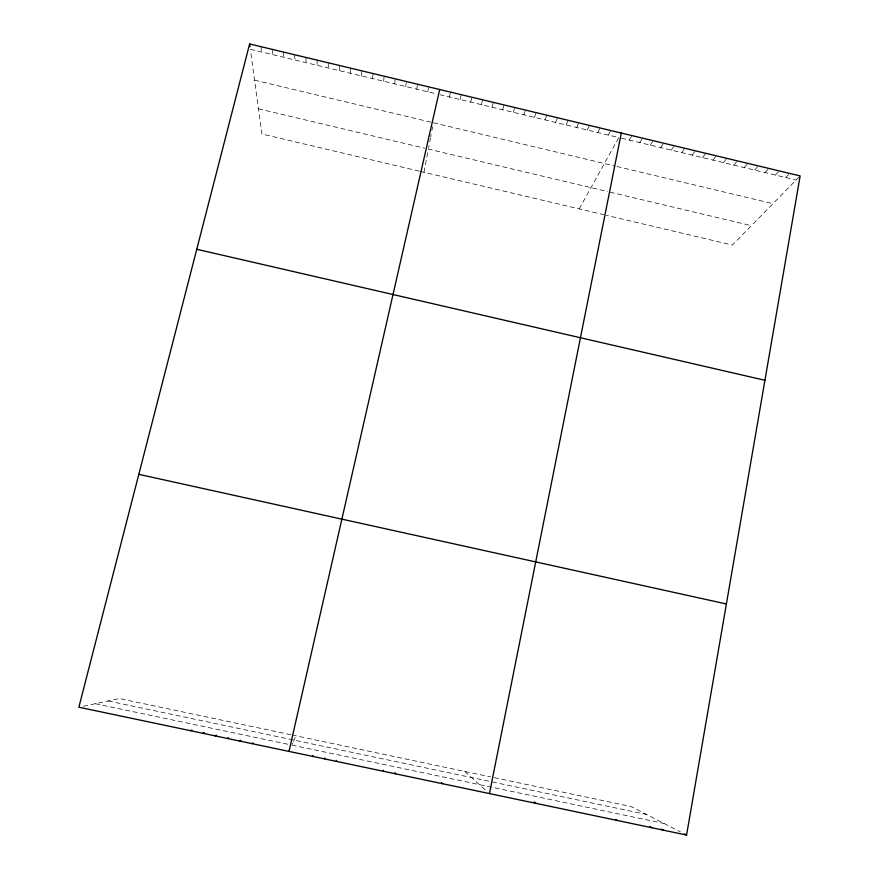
<?xml version="1.0" encoding="UTF-8"?>
<svg xmlns="http://www.w3.org/2000/svg" width="879" height="879" viewBox="0 0 879 879"><rect width="100%" height="100%" fill="white"/><g stroke="black" fill="none" stroke-linecap="round" stroke-linejoin="round"><path stroke-width="0.66" stroke-dasharray="4.39 3.3" d="M339.393 70.639L339.459 65.486M350.479 73.298L350.633 68.166M361.555 75.946L361.807 70.836M372.608 78.594L372.96 73.517M383.662 81.242L384.112 76.187M394.704 83.89L395.253 78.857M405.735 86.527L406.384 81.527M416.756 89.175L417.503 84.197M427.765 91.812L428.6 86.856M423.986 172.262L428.392 149.089L607.62 191.589M428.611 147.892L429.073 145.496M429.765 141.838L430.468 138.135M430.71 136.882L431.182 134.377M431.908 130.564L432.644 126.697M449.433 96.998L450.466 92.097M460.091 99.547L461.211 94.668M470.737 102.096L471.957 97.25M481.373 104.645L482.681 99.821M492.009 107.194L493.405 102.393M502.623 109.732L504.117 104.953M513.237 112.281L514.819 107.524M523.829 114.819L525.51 110.084M534.421 117.357L536.19 112.644M545.002 119.885L546.87 115.204M555.572 122.423L557.528 117.764M566.142 124.95L568.186 120.313M292.136 744.348L292.784 742.898M293.41 741.491L295.937 735.8M576.69 127.477L578.832 122.873M587.227 130.004L589.457 125.422M597.764 132.52L600.082 127.96M608.29 135.047L610.707 130.51M579.206 208.905L618.805 137.563L440.104 94.756M629.309 140.08L631.902 135.586M639.802 142.596L642.494 138.124M650.295 145.101L653.064 140.662M660.766 147.617L663.634 143.2M671.237 150.122L674.193 145.727M681.697 152.627L684.741 148.254M692.136 155.122L695.278 150.781M702.585 157.627L705.804 153.309M713.012 160.121L716.33 155.825M723.428 162.626L726.834 158.352M733.844 165.12L737.338 160.868M744.249 167.603L747.831 163.384M754.632 170.097L758.302 165.889M765.016 172.581L768.784 168.405M775.399 175.064L779.244 170.911M785.76 177.547L789.694 173.416M799.341 176.745L732.405 245.065L606.389 215.322M83.417 706.244L119.478 698.563L290.784 734.712M292.07 734.987L490.581 776.893M494.262 777.662L631.144 806.559L680.379 831.864M108.238 700.959L489.724 781.398M492.306 781.947L646.537 814.47M95.339 703.705L289.257 744.557M291.806 745.095L664.15 823.524M419.25 171.141L261.898 133.993L250.515 50.466M420.437 171.427L603.807 214.707M254.558 80.165L430.776 122.148M433.391 122.763L614.388 165.889M616.882 166.483L772.96 203.664M258.47 108.809L424.667 148.21M609.993 192.149L751.402 225.672M250.361 49.312L436.325 93.855M621.431 138.19L796.121 180.03M464.727 771.432L486.691 791.111M260.898 46.653L261.524 51.993M272.149 49.345L272.677 54.663M283.39 52.048L283.829 57.333M294.63 54.74L294.959 60.003M305.848 57.432L306.09 62.662M317.066 60.113L317.198 65.321M328.263 62.805L328.306 67.98"/><path stroke-width="1.32" d="M324.626 758.907L324.703 757.896M686.576 835.05L800.143 175.921L249.625 43.95L78.857 707.21L686.576 835.05L684.356 833.907M312.759 756.412L312.946 755.424M489.46 793.583L621.31 133.048M288.993 751.413L439.698 89.515M252.185 743.678L252.954 742.799M239.89 741.085L240.78 740.239M227.573 738.492L228.584 737.679M215.256 735.91L216.388 735.108M202.917 733.306L204.17 732.537M190.567 730.713L191.941 729.966M138.816 474.341L726.395 603.972M196.764 249.273L764.928 380.288M661.48 829.095L663.557 830.205M650.02 826.689L652.031 827.787M615.586 819.437L617.388 820.492M534.212 801.978L536.146 803.406M441.555 782.486L442.598 783.727M394.946 772.685L395.55 773.828M383.266 770.224L383.76 771.355M249.625 43.95L249.988 46.631M336.437 760.368L336.47 761.401"/></g></svg>
